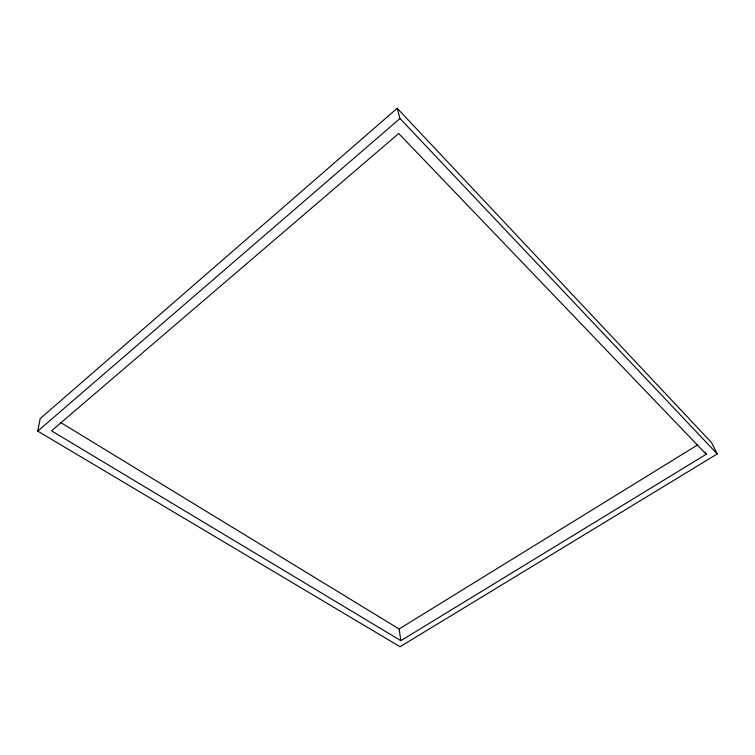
<?xml version="1.0" encoding="UTF-8"?>
<svg xmlns="http://www.w3.org/2000/svg" width="755" height="755" viewBox="0 0 755 755"><rect width="100%" height="100%" fill="white"/><g stroke="black" fill="none" stroke-linecap="round" stroke-linejoin="round"><path stroke-width="1.13" d="M37.75 431.124L40.185 418.591L397.224 108.276L711.625 442.685L717.25 453.934L400.056 646.724L37.75 431.124L399.99 118.497L397.224 108.276M60.834 422.602L399.112 628.981L697.724 444.846M706.236 454.255L398.706 133.512L51.538 430.803L400.867 640.684L706.236 454.255L705.236 452.207M399.99 118.497L717.25 453.934M399.112 628.981L400.867 640.684"/></g></svg>
